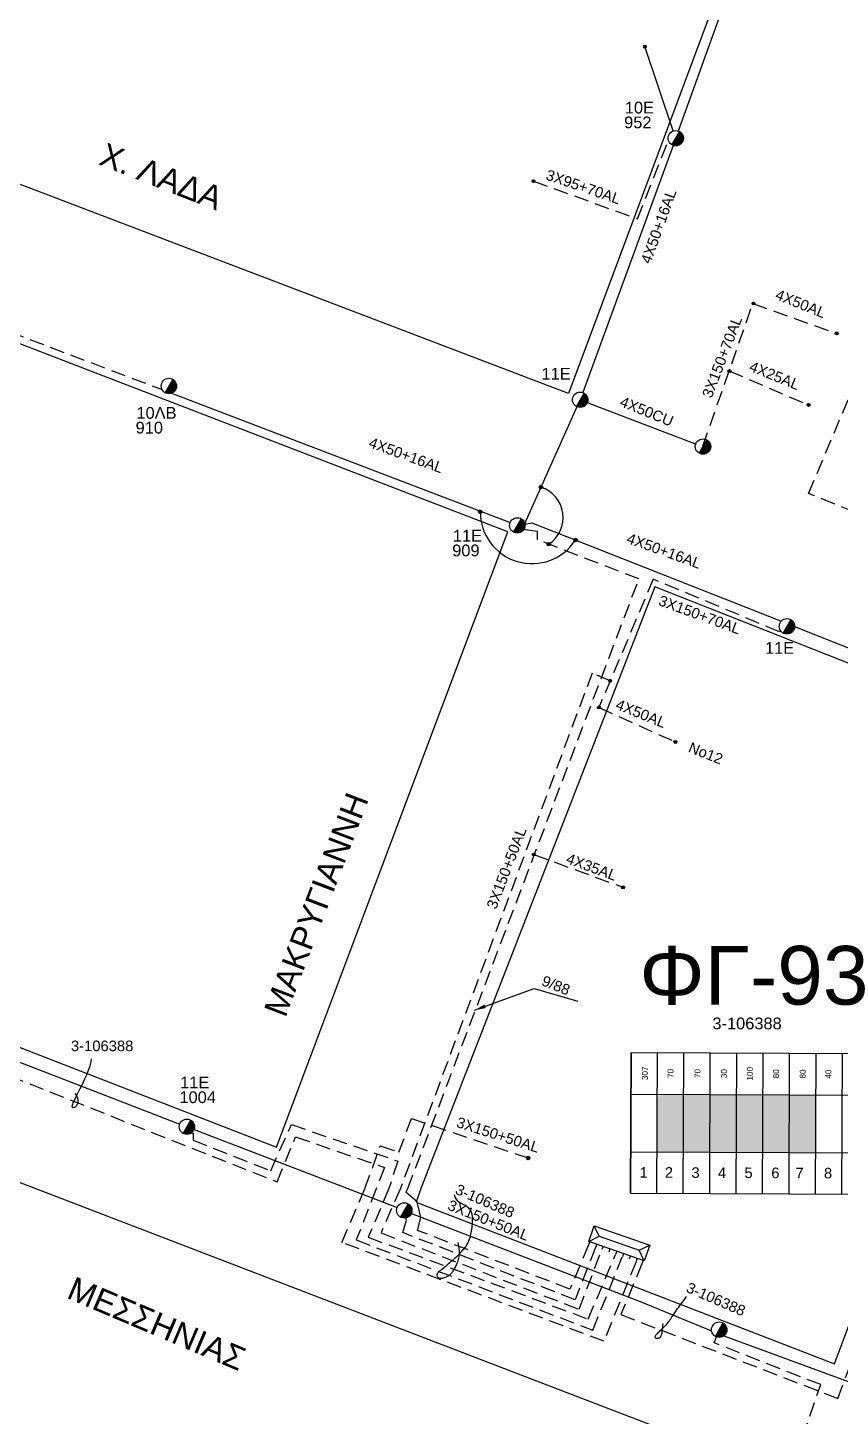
# Model space of a CAD drawing. Header units: millimetres. Extents: x -2238 to -1136, y 747 to 1272.
# Drawn here: x -1373.8 to -1302.8, y 989.2 to 1110.5 of the extents above; entities that cross this region are included whole.
import ezdxf
from ezdxf.enums import TextEntityAlignment as Align

# ---------------------------------------------------------------- set-up
doc = ezdxf.new("R2010")
doc.units = ezdxf.units.MM
doc.linetypes.add('DASHED', pattern=[19.05, 12.7, -6.35])
for name, color, linetype in [('Άγνωστα', 7, 'Continuous'), ('Ασφαλειοκιβώτια Χ.Τ 9 αναχωρήσεων', 7, 'Continuous'), ('Γέφυρες Εναέριου Δικτύου', 7, 'Continuous'), ('Γυμνά εναέρια ΧΤ (3Φ)   4x35AL', 7, 'Continuous'), ('Γυμνά εναέρια ΧΤ (3Φ)   4x50AL', 7, 'Continuous'), ('Γυμνά εναέρια ΧΤ και ΦΟΠ (3Φ)   4x50+16AL', 7, 'Continuous'), ('Επιγραφές - Σχήματα', 7, 'Continuous'), ('Καλώδια ΧΤ   3x150+50AL', 7, 'DASHED'), ('Καλώδια ΧΤ   3x150AL+50XLPE', 7, 'DASHED'), ('Στύλος ΦΜ', 7, 'Continuous'), ('Στύλος ΦΜ @ 1', 7, 'Continuous'), ('Συνδέσεις', 7, 'Continuous'), ('Υποσταθμός πόλεως', 7, 'Continuous'), ('Υπόβαθρο ΔΕΗ', 7, 'Continuous'), ('Υπόγεια Καλώδια Δικτύου ΧΤ   .15', 7, 'DASHED'), ('Υπόγεια καλώδια Δικτύου ΧΤ και Παρ. ΧΤ - 3X150+70 AL', 7, 'DASHED'), ('Υπόγεια καλώδια Παροχών ΧΤ   4x16AL', 7, 'DASHED'), ('Υπόγεια καλώδια Παροχών ΧΤ   4x50AL', 7, 'DASHED')]:
    doc.layers.add(name, color=color, linetype=linetype)
doc.styles.get("Standard").update_dxf_attribs({"font": 'ARIAL.TTF'})
doc.linetypes.add('SYN_LINE', pattern='A,0.5,-0.0001,["/\\/\\/\\/",Standard,S=0.1,R=0,X=0,Y=-0.05],-0.25', length=0.7501)
doc.dimstyles.new('ISO-25', dxfattribs={"dimtxt": 2.5, "dimasz": 2.5, "dimexe": 1.25, "dimexo": 0.625, "dimtad": 1, "dimtxsty": 'Standard', "dimcen": 2.5, "dimadec": 0, "dimazin": 0, "dimtfac": 1, "dimtmove": 0, "dimatfit": 3, "dimfxl": 1, "dimarcsym": 0})

# ---------------------------------------------------------------- blocks, each defined once
blk = doc.blocks.new('ΥΠΑΡΧΩΝ ΤΣΙΜΕΝΤΕΝΙΟΣ ΣΤΥΛΟΣ')
at = {"layer": 'Στύλος ΦΜ'}
blk.add_hatch(color=256, dxfattribs=at).paths.add_polyline_path([(-1.29, -2.28, 0.574793), (2.62, 0, 0.268822), (1.3, 2.27)])
blk.add_line((-1.29, -2.28), (1.3, 2.27), dxfattribs=at)
blk.add_circle((0, 0), 2.62, dxfattribs=at)
at = {"layer": 'Στύλος ΦΜ', "flags": 4}
for tag, p in [('ΑΡΙΘΜΟΣ', (-4.68, 8.05)), ('ΤΥΠΟΣ', (-4.91, 3.03))]:
    blk.add_attdef(tag, p, '', height=4, dxfattribs=at)
blk = doc.blocks.new('_ΣΥΝΔΕΣΗ')
at = {"layer": 'Συνδέσεις', "linetype": 'SYN_LINE', "ltscale": 40}
blk.add_hatch(color=256, dxfattribs=at).paths.add_polyline_path([(0.5, -0.01, 1), (-0.5, -0.01, 1)])
at = {"layer": 'Συνδέσεις'}
blk.add_circle((0, -0.01), 0.5, dxfattribs=at)
blk = doc.blocks.new('ΑΣΦΑΛΕΙΟΚΙΒΩΤΙΟ ΥΠΟΣΤΑΘΜΟΥ 9 ΑΝΑΧΩΡΗΣΕΩΝ')
at = {"layer": 'Ασφαλειοκιβώτια Χ.Τ 9 αναχωρήσεων', "ltscale": 40}
for p, q in [((-23.8, 40.36), (24.02, 40.36)), ((-9.72, 40.36), (-9.72, -40.64)), ((9.94, 40.36), (9.94, -40.64)), ((-23.8, 31.36), (24.02, 31.36)), ((-23.8, 22.36), (24.02, 22.36)), ((-23.8, 13.36), (24.02, 13.36)), ((-23.8, 4.36), (24.02, 4.36)), ((-23.8, -4.64), (24.02, -4.64)), ((-23.8, -13.64), (24.02, -13.64)), ((-23.8, -22.64), (24.02, -22.64)), ((-23.8, -31.64), (24.02, -31.64))]:
    blk.add_line(p, q, dxfattribs=at)
at = {"layer": 'Ασφαλειοκιβώτια Χ.Τ 9 αναχωρήσεων'}
blk.add_lwpolyline([(-23.8, -40.64), (24.02, -40.64), (24.02, 40.36), (-23.8, 40.36)], close=True, dxfattribs=at)
for s, p in [('1', (-18.45, 37.24)), ('2', (-18.45, 28.67)), ('3', (-18.45, 19.6)), ('4', (-18.45, 10.58)), ('5', (-18.45, 1.57)), ('6', (-18.45, -7.57)), ('7', (-18.45, -15.81)), ('8', (-18.45, -25.5)), ('9', (-18.45, -34.19))]:
    blk.add_text(s, height=3.6, rotation=270, dxfattribs=at).set_placement(p)
at = {"layer": 'Ασφαλειοκιβώτια Χ.Τ 9 αναχωρήσεων', "ltscale": 40}
for tag, height, p in [('ΟΝΟΜΑ', 5, (-0.16, 44.31)), ('ΚΕΙΜΕΝΟ 1', 2, (17.06, 35.59)), ('ΚΕΙΜΕΝΟ 2', 2, (17.06, 26.88)), ('ΚΕΙΜΕΝΟ 3', 2, (17.06, 17.69)), ('ΚΕΙΜΕΝΟ 4', 2, (17.06, 8.71)), ('ΚΕΙΜΕΝΟ 5', 2, (17.06, -0.13)), ('ΚΕΙΜΕΝΟ 6', 2, (17.06, -9.05)), ('ΚΕΙΜΕΝΟ 7', 2, (17.06, -18.13)), ('ΚΕΙΜΕΝΟ 8', 2, (17.06, -26.85)), ('ΚΕΙΜΕΝΟ 9', 2, (17.06, -35.99)), ('ΣΧ', 2, (-0.1, -42.64))]:
    blk.add_attdef(tag, text='', height=height, dxfattribs=at).set_placement(p, align=Align.MIDDLE_CENTER)
blk = doc.blocks.new('ΥΠΟΣΤΑΘΜΟΣ ΠΟΛΕΩΣ 9 ΑΝΑΧΩΡΗΣΕΩΝ')
at = {"layer": 'Υποσταθμός πόλεως', "ltscale": 40}
for p, q in [((-9.63, -2.82), (-9.63, -4)), ((-7.12, -2.82), (-7.12, -4)), ((-4.84, -2.82), (-4.84, -4)), ((-2.36, -2.82), (-2.36, -4)), ((0.09, -2.82), (0.09, -4)), ((2.55, -2.82), (2.55, -4)), ((5.02, -2.82), (5.02, -4)), ((7.48, -2.82), (7.48, -4)), ((9.61, -2.82), (9.61, -4))]:
    blk.add_line(p, q, dxfattribs=at)
blk.add_lwpolyline([(-10.02, 2.82), (10.02, 2.82), (10.02, -2.82), (-10.02, -2.82)], close=True, dxfattribs=at)
for points in [[(-7.21, 0), (-10.02, 2.82)], [(-10.02, -2.82), (-7.21, 0)], [(-7.21, 0), (7.21, 0)], [(7.21, 0), (10.02, 2.82)], [(10.02, -2.82), (7.21, 0)]]:
    blk.add_lwpolyline(points, dxfattribs=at)
at = {"layer": 'Υποσταθμός πόλεως', "linetype": 'SYN_LINE', "ltscale": 40, "flags": 1}
for tag, p in [('ΜΕΤΑΣΧΗΜΑΤΙΣΜΟΣ', (10.79, 1.71)), ('ΙΣΧΥΣ', (10.77, -1.08)), ('ΑΡΙΘΜΟΣ', (10.89, -3.8))]:
    blk.add_attdef(tag, p, '', height=1.8, dxfattribs=at)

msp = doc.modelspace()

# ---------------------------------------------------------------- hatches: boundary and pattern name
at = {"layer": 'Ασφαλειοκιβώτια Χ.Τ 9 αναχωρήσεων', "ltscale": 0.1}
for color, points in [(6, [(-1318.45, 1017.32, -0.139884), (-1318.76, 1017.13), (-1318.77, 1016.58), (-1316.46, 1015.74), (-1316.45, 1017.32)]), (5, [(-1314.15, 1017.31), (-1316.45, 1017.32), (-1316.48, 1012.27), (-1314.17, 1012.26)]), (30, [(-1311.84, 1017.3), (-1314.15, 1017.31), (-1314.17, 1012.26), (-1311.86, 1012.25)]), (85, [(-1311.86, 1012.25), (-1309.55, 1012.24), (-1309.53, 1017.29), (-1311.84, 1017.3)]), (1, [(-1309.53, 1017.29), (-1309.55, 1012.24), (-1307.24, 1012.24), (-1307.22, 1017.28)]), (173, [(-1307.24, 1012.24), (-1304.93, 1012.23), (-1304.91, 1017.27), (-1307.22, 1017.28)]), (6, [(-1318.77, 1016.58), (-1318.78, 1012.28), (-1316.48, 1012.27), (-1316.46, 1015.74)])]:
    msp.add_hatch(color=color, dxfattribs=at).paths.add_polyline_path(points)

# ---------------------------------------------------------------- linework, layer by layer
at = {"layer": 'Άγνωστα', "color": 85, "linetype": 'SYN_LINE', "ltscale": 10}
msp.add_lwpolyline([(-1317.37, 1101.5), (-1319.85, 1108.86)], dxfattribs=at)
at = {"layer": 'Άγνωστα', "color": 85, "linetype": 'DASHED', "ltscale": 0.1}
for points in [[(-1329.58, 1097.11), (-1320.49, 1093.82), (-1317.8, 1100.69)], [(-1314.79, 1073.96), (-1310.41, 1086.42)], [(-1310.41, 1086.42), (-1303.05, 1083.78)], [(-1312.48, 1080.53), (-1305.55, 1077.55)]]:
    msp.add_lwpolyline(points, dxfattribs=at)
at = {"layer": 'Άγνωστα', "color": 85, "linetype": 'Continuous', "ltscale": 0.1}
msp.add_lwpolyline([(-1325.5, 1078.01), (-1315.37, 1074.12)], dxfattribs=at)
at = {"layer": 'Γέφυρες Εναέριου Δικτύου', "ltscale": 0.1}
for centre, radius, start, end in [((-1329.77, 1067.72), 2.78, 303.2642, 72.4577), ((-1329.71, 1068.21), 4.52, 179.6108, 327.1461)]:
    msp.add_arc(centre, radius, start, end, dxfattribs=at)
at = {"layer": 'Γυμνά εναέρια ΧΤ (3Φ)   4x35AL', "color": 85, "linetype": 'DASHED', "ltscale": 0.1}
msp.add_lwpolyline([(-1329.55, 1038.28), (-1321.75, 1035.41)], dxfattribs=at)
at = {"layer": 'Γυμνά εναέρια ΧΤ (3Φ)   4x50AL', "color": 5, "ltscale": 0.1}
for points in [[(-1388.43, 1025.53), (-1360.49, 1014.73)], [(-1359.23, 1014.25), (-1341.5, 1007.43)]]:
    msp.add_lwpolyline(points, dxfattribs=at)
at = {"layer": 'Γυμνά εναέρια ΧΤ και ΦΟΠ (3Φ)   4x50+16AL', "color": 85, "ltscale": 0.1}
for points in [[(-1303.25, 1139.48), (-1316.93, 1101.49)], [(-1317.38, 1100.23), (-1325.27, 1078.64)], [(-1325.78, 1077.39), (-1330.48, 1066.92)]]:
    msp.add_lwpolyline(points, dxfattribs=at)
at = {"layer": 'Γυμνά εναέρια ΧΤ και ΦΟΠ (3Φ)   4x50+16AL', "color": 30, "ltscale": 0.1}
for points in [[(-1361.19, 1078.58), (-1331.62, 1067.27)], [(-1330.39, 1067.14), (-1329.73, 1067.26), (-1308, 1058.68), (-1307.94, 1058.66)], [(-1306.77, 1058.19), (-1295.33, 1053.65)]]:
    msp.add_lwpolyline(points, dxfattribs=at)
at = {"layer": 'Επιγραφές - Σχήματα', "ltscale": 0.1}
for points in [[(-1369.64, 1017.41), (-1369.52, 1017.24), (-1369.45, 1017.08), (-1369.4, 1016.92), (-1369.39, 1016.77), (-1369.39, 1016.64), (-1369.42, 1016.52), (-1369.46, 1016.41), (-1369.51, 1016.32), (-1369.56, 1016.25), (-1369.62, 1016.2), (-1369.68, 1016.17), (-1369.73, 1016.16), (-1369.78, 1016.15), (-1369.82, 1016.17), (-1369.85, 1016.2), (-1369.87, 1016.24), (-1369.87, 1016.29), (-1369.86, 1016.37), (-1369.83, 1016.46), (-1369.78, 1016.58), (-1369.72, 1016.74), (-1369.62, 1016.94), (-1369.5, 1017.18), (-1369.36, 1017.48), (-1369.18, 1017.82), (-1368.99, 1018.21), (-1368.8, 1018.62), (-1368.61, 1019.03), (-1368.45, 1019.44), (-1368.31, 1019.81), (-1368.22, 1020.15), (-1368.19, 1020.42)], [(-1336.18, 1004.39), (-1336.13, 1004.1), (-1336.1, 1003.84), (-1336.08, 1003.63), (-1336.08, 1003.44), (-1336.09, 1003.27), (-1336.1, 1003.13), (-1336.13, 1003), (-1336.16, 1002.88), (-1336.19, 1002.77), (-1336.23, 1002.66), (-1336.27, 1002.55), (-1336.31, 1002.45), (-1336.36, 1002.36), (-1336.4, 1002.27), (-1336.45, 1002.18), (-1336.49, 1002.1), (-1336.54, 1002.02), (-1336.58, 1001.95), (-1336.62, 1001.88), (-1336.66, 1001.81), (-1336.71, 1001.75), (-1336.75, 1001.69), (-1336.8, 1001.63), (-1336.86, 1001.58), (-1336.91, 1001.53), (-1336.97, 1001.49), (-1337.04, 1001.45), (-1337.1, 1001.41), (-1337.17, 1001.37), (-1337.24, 1001.34), (-1337.31, 1001.31), (-1337.37, 1001.29), (-1337.44, 1001.26), (-1337.5, 1001.25), (-1337.56, 1001.23), (-1337.62, 1001.23), (-1337.67, 1001.22), (-1337.72, 1001.23), (-1337.77, 1001.24), (-1337.82, 1001.26), (-1337.86, 1001.29), (-1337.9, 1001.32), (-1337.94, 1001.36), (-1337.96, 1001.41), (-1337.98, 1001.46), (-1337.99, 1001.51), (-1338, 1001.56), (-1337.98, 1001.62), (-1337.96, 1001.67), (-1337.93, 1001.72), (-1337.88, 1001.78), (-1337.83, 1001.83), (-1337.76, 1001.89), (-1337.69, 1001.95), (-1337.6, 1002.02), (-1337.52, 1002.09), (-1337.42, 1002.17), (-1337.32, 1002.26), (-1337.22, 1002.34), (-1337.11, 1002.43), (-1337, 1002.53), (-1336.89, 1002.62), (-1336.79, 1002.71), (-1336.68, 1002.81), (-1336.58, 1002.9), (-1336.48, 1002.99), (-1336.38, 1003.08), (-1336.29, 1003.16), (-1336.19, 1003.25), (-1336.1, 1003.34), (-1336.01, 1003.43), (-1335.92, 1003.53), (-1335.83, 1003.63), (-1335.74, 1003.73), (-1335.65, 1003.83), (-1335.56, 1003.94), (-1335.47, 1004.06), (-1335.39, 1004.18), (-1335.32, 1004.31), (-1335.25, 1004.45), (-1335.19, 1004.6), (-1335.14, 1004.75), (-1335.09, 1004.91), (-1335.05, 1005.08), (-1335.02, 1005.24), (-1334.99, 1005.4), (-1334.97, 1005.55), (-1334.95, 1005.7), (-1334.93, 1005.84), (-1334.92, 1005.97), (-1334.91, 1006.09), (-1334.9, 1006.21), (-1334.9, 1006.32), (-1334.9, 1006.42), (-1334.9, 1006.52), (-1334.91, 1006.61), (-1334.92, 1006.7), (-1334.93, 1006.78), (-1334.95, 1006.86), (-1334.97, 1006.94), (-1335, 1007.01), (-1335.03, 1007.09), (-1335.06, 1007.15), (-1335.1, 1007.22), (-1335.15, 1007.28), (-1335.2, 1007.35), (-1335.26, 1007.41), (-1335.33, 1007.47), (-1335.4, 1007.52), (-1335.48, 1007.58), (-1335.57, 1007.63), (-1335.67, 1007.68), (-1335.78, 1007.74), (-1335.9, 1007.79), (-1336.01, 1007.86), (-1336.12, 1007.94), (-1336.23, 1008.05), (-1336.33, 1008.18), (-1336.41, 1008.34), (-1336.47, 1008.54)], [(-1318.28, 997.3), (-1318.3, 997.14), (-1318.32, 996.99), (-1318.33, 996.86), (-1318.35, 996.75), (-1318.36, 996.66), (-1318.36, 996.57), (-1318.37, 996.5), (-1318.38, 996.43), (-1318.39, 996.37), (-1318.41, 996.32), (-1318.42, 996.27), (-1318.44, 996.23), (-1318.45, 996.19), (-1318.47, 996.16), (-1318.49, 996.13), (-1318.51, 996.11), (-1318.53, 996.08), (-1318.55, 996.06), (-1318.58, 996.04), (-1318.6, 996.03), (-1318.63, 996.01), (-1318.65, 996), (-1318.68, 995.99), (-1318.71, 995.98), (-1318.73, 995.98), (-1318.76, 995.98), (-1318.79, 995.98), (-1318.81, 995.98), (-1318.84, 995.99), (-1318.86, 996), (-1318.89, 996.02), (-1318.9, 996.03), (-1318.92, 996.05), (-1318.93, 996.08), (-1318.94, 996.11), (-1318.94, 996.14), (-1318.93, 996.18), (-1318.91, 996.22), (-1318.89, 996.28), (-1318.85, 996.33), (-1318.79, 996.39), (-1318.73, 996.46), (-1318.66, 996.54), (-1318.58, 996.61), (-1318.5, 996.69), (-1318.41, 996.77), (-1318.32, 996.85), (-1318.24, 996.93), (-1318.16, 997.01), (-1318.08, 997.09), (-1318.01, 997.16), (-1317.94, 997.24), (-1317.87, 997.33), (-1317.8, 997.41), (-1317.73, 997.51), (-1317.66, 997.61), (-1317.59, 997.71), (-1317.51, 997.83), (-1317.43, 997.95), (-1317.35, 998.07), (-1317.27, 998.2), (-1317.18, 998.33), (-1317.09, 998.47), (-1316.99, 998.61), (-1316.88, 998.74), (-1316.78, 998.88), (-1316.67, 999.02), (-1316.56, 999.16), (-1316.46, 999.29), (-1316.36, 999.43), (-1316.27, 999.56), (-1316.2, 999.69)]]:
    msp.add_lwpolyline(points, dxfattribs=at)
at = {"layer": 'Καλώδια ΧΤ   3x150+50AL', "color": 85, "linetype": 'DASHED', "ltscale": 0.1}
msp.add_lwpolyline([(-1324.76, 1004.16), (-1326.4, 1000.3), (-1339.72, 1005.43), (-1339.41, 1006.56), (-1339.75, 1007.92), (-1340.73, 1008.76), (-1340.56, 1009.09), (-1320.37, 1062.35), (-1329.22, 1065.77), (-1329.24, 1066.5), (-1330.58, 1066.68)], dxfattribs=at)
at = {"layer": 'Καλώδια ΧΤ   3x150+50AL', "color": 30, "linetype": 'DASHED', "ltscale": 0.1}
msp.add_lwpolyline([(-1322.88, 1053.46), (-1324.46, 1054.13), (-1341.21, 1009.09), (-1342.9, 1005.21), (-1325.59, 998.54), (-1323.61, 1003.75)], dxfattribs=at)
at = {"layer": 'Καλώδια ΧΤ   3x150+50AL', "color": 6, "linetype": 'DASHED', "ltscale": 0.1}
msp.add_lwpolyline([(-1397.74, 1030.01), (-1398.28, 1029.18), (-1397.36, 1027.96), (-1396.62, 1027.35), (-1351.98, 1009.68), (-1350.36, 1013.61), (-1342.6, 1010.93), (-1343.32, 1009.07), (-1345.06, 1004.6), (-1324.4, 996.72), (-1321.82, 1003.12)], dxfattribs=at)
at = {"layer": 'Καλώδια ΧΤ   3x150+50AL', "color": 5, "linetype": 'DASHED', "ltscale": 0.1}
msp.add_lwpolyline([(-1359.75, 1014.13), (-1359.31, 1013.91), (-1359.32, 1013.33), (-1352.54, 1010.64), (-1350.72, 1014.68), (-1341.44, 1011.49), (-1342.21, 1009.09), (-1344.01, 1004.83), (-1324.8, 997.69), (-1322.41, 1003.33)], dxfattribs=at)
at = {"layer": 'Καλώδια ΧΤ   3x150+50AL', "color": 7, "linetype": 'DASHED', "ltscale": 0.1}
msp.add_lwpolyline([(-1320.62, 1002.7), (-1323.42, 995.75), (-1346.33, 1004.39), (-1344.3, 1009.09), (-1342.96, 1012.83), (-1341.33, 1012.28), (-1340.24, 1015.21), (-1330.05, 1011.77)], dxfattribs=at)
at = {"layer": 'Καλώδια ΧΤ   3x150+50AL', "color": 1, "linetype": 'Continuous', "ltscale": 0.1}
for points in [[(-1340.25, 1006.92), (-1320.27, 999.23), (-1314.02, 996.65)], [(-1312.95, 996.23), (-1294.3, 989.38)]]:
    msp.add_lwpolyline(points, dxfattribs=at)
at = {"layer": 'Καλώδια ΧΤ   3x150+50AL', "color": 1, "linetype": 'DASHED', "ltscale": 0.1}
msp.add_lwpolyline([(-1324.16, 1003.94), (-1325.95, 999.37), (-1340.99, 1005.24), (-1340.66, 1006.32), (-1340.73, 1006.53)], dxfattribs=at)
at = {"layer": 'Καλώδια ΧΤ   3x150+50AL', "color": 173, "linetype": 'DASHED', "ltscale": 0.1}
msp.add_lwpolyline([(-1320.11, 1002.52), (-1321.94, 998.08), (-1303, 990.76), (-1299.01, 1001.27), (-1292.53, 998.79), (-1293.01, 997.42), (-1292.39, 997.15)], dxfattribs=at)
at = {"layer": 'Καλώδια ΧΤ   3x150AL+50XLPE', "color": 2, "linetype": 'DASHED', "ltscale": 0.1}
msp.add_lwpolyline([(-1314.05, 965.62), (-1307.96, 982.02), (-1304.48, 991.96), (-1313.8, 995.6), (-1313.6, 996.13)], dxfattribs=at)
at = {"layer": 'Υπόβαθρο ΔΕΗ', "ltscale": 0.1}
for points in [[(-1326.52, 1078.55), (-1388.12, 1102.02), (-1368.7, 1154.41), (-1306.96, 1131.05), (-1326.52, 1078.55)], [(-1352.03, 1012.71), (-1331.83, 1066.48), (-1393.29, 1090.16), (-1412.65, 1036.26), (-1352.03, 1012.71)]]:
    msp.add_lwpolyline(points, dxfattribs=at)
for points in [[(-1339.42, 1009.09), (-1339.84, 1007.9), (-1303.28, 993.78), (-1297.45, 1009.34), (-1292.11, 1024.21), (-1283.47, 1047.66), (-1318.97, 1061.65)], [(-1416.46, 1025.76), (-1308.48, 984.27), (-1326.08, 934.61), (-1348.35, 942.85), (-1371.97, 951.87), (-1429.33, 973.23), (-1434.6, 975.27), (-1416.46, 1025.76)]]:
    msp.add_lwpolyline(points, close=True, dxfattribs=at)
at = {"layer": 'Υπόγεια Καλώδια Δικτύου ΧΤ   .15', "color": 30, "linetype": 'DASHED', "ltscale": 0.1}
msp.add_lwpolyline([(-1393.18, 1090.69), (-1362.02, 1078.9)], dxfattribs=at)
at = {"layer": 'Υπόγεια καλώδια Δικτύου ΧΤ και Παρ. ΧΤ - 3X150+70 AL', "color": 30, "linetype": 'DASHED', "ltscale": 0.1}
msp.add_lwpolyline([(-1308.02, 1057.87), (-1308.1, 1057.74), (-1319.12, 1062.34), (-1323.86, 1051.13)], dxfattribs=at)
at = {"layer": 'Υπόγεια καλώδια Παροχών ΧΤ   4x16AL', "color": 30, "linetype": 'DASHED', "ltscale": 0.1}
msp.add_lwpolyline([(-1296.21, 1066.02), (-1305.54, 1069.82), (-1301.4, 1079.67)], dxfattribs=at)
at = {"layer": 'Υπόγεια καλώδια Παροχών ΧΤ   4x50AL', "color": 30, "linetype": 'DASHED', "ltscale": 0.1}
msp.add_lwpolyline([(-1323.86, 1051.13), (-1317.18, 1048.11)], dxfattribs=at)

# ---------------------------------------------------------------- block references
at = {"layer": 'Ασφαλειοκιβώτια Χ.Τ 9 αναχωρήσεων', "ltscale": 0.1}
ref = msp.add_blockref('ΑΣΦΑΛΕΙΟΚΙΒΩΤΙΟ ΥΠΟΣΤΑΘΜΟΥ 9 ΑΝΑΧΩΡΗΣΕΩΝ', (-1310.73, 1014.74), dxfattribs=dict(at, xscale=0.2565857821764985, yscale=0.2565857821764985, zscale=0.2565857821764985, rotation=89.76623769583608))
ref.add_attrib('ΣΧ', '3-106388', dxfattribs={"ltscale": 40, "height": 0.513, "rotation": 89.7662}).set_placement((-1299.79, 1014.67), align=Align.MIDDLE_CENTER)
ref.add_attrib('ΚΕΙΜΕΝΟ 2', '70', dxfattribs={"ltscale": 40, "height": 0.513, "rotation": 89.7662}).set_placement((-1317.61, 1019.15), align=Align.MIDDLE_CENTER)
ref.add_attrib('ΚΕΙΜΕΝΟ 1', '307', dxfattribs={"ltscale": 40, "height": 0.513, "rotation": 89.7662}).set_placement((-1319.84, 1019.16), align=Align.MIDDLE_CENTER)
ref.add_attrib('ΚΕΙΜΕΝΟ 3', '70', dxfattribs={"ltscale": 40, "height": 0.513, "rotation": 89.7662}).set_placement((-1315.25, 1019.14), align=Align.MIDDLE_CENTER)
ref.add_attrib('ΚΕΙΜΕΝΟ 4', '30', dxfattribs={"ltscale": 40, "height": 0.513, "rotation": 89.7662}).set_placement((-1312.94, 1019.13), align=Align.MIDDLE_CENTER)
ref.add_attrib('ΚΕΙΜΕΝΟ 5', '100', dxfattribs={"ltscale": 40, "height": 0.513, "rotation": 89.7662}).set_placement((-1310.68, 1019.12), align=Align.MIDDLE_CENTER)
ref.add_attrib('ΚΕΙΜΕΝΟ 6', '80', dxfattribs={"ltscale": 40, "height": 0.513, "rotation": 89.7662}).set_placement((-1308.39, 1019.11), align=Align.MIDDLE_CENTER)
ref.add_attrib('ΚΕΙΜΕΝΟ 7', '80', dxfattribs={"ltscale": 40, "height": 0.513, "rotation": 89.7662}).set_placement((-1306.06, 1019.1), align=Align.MIDDLE_CENTER)
ref.add_attrib('ΚΕΙΜΕΝΟ 8', '40', dxfattribs={"ltscale": 40, "height": 0.513, "rotation": 89.7662}).set_placement((-1303.82, 1019.09), align=Align.MIDDLE_CENTER)
ref.add_attrib('ΚΕΙΜΕΝΟ 9', '-', dxfattribs={"ltscale": 40, "height": 0.513, "rotation": 89.7662}).set_placement((-1301.48, 1019.08), align=Align.MIDDLE_CENTER)
at = {"layer": 'Στύλος ΦΜ @ 1', "ltscale": 0.1}
ref = msp.add_blockref('ΥΠΑΡΧΩΝ ΤΣΙΜΕΝΤΕΝΙΟΣ ΣΤΥΛΟΣ', (-1317.15, 1100.86), dxfattribs=dict(at, xscale=0.2565857821764941, yscale=0.2565857821764941, zscale=0.2565857821764941))
ref.add_attrib('ΤΥΠΟΣ', '952', (-1321.66, 1101.73), dxfattribs={"layer": 'Στύλος ΦΜ', "height": 1.026, "flags": 4})
ref.add_attrib('ΑΡΙΘΜΟΣ', '10E', (-1321.6, 1103.02), dxfattribs={"layer": 'Στύλος ΦΜ', "height": 1.026, "flags": 4})
ref = msp.add_blockref('ΥΠΑΡΧΩΝ ΤΣΙΜΕΝΤΕΝΙΟΣ ΣΤΥΛΟΣ', (-1361.43, 1079.21), dxfattribs=dict(at, xscale=0.2565857821764941, yscale=0.2565857821764941, zscale=0.2565857821764941))
ref.add_attrib('ΤΥΠΟΣ', '910', (-1364.34, 1075.06), dxfattribs={"layer": 'Στύλος ΦΜ', "height": 1.026, "flags": 4})
ref.add_attrib('ΑΡΙΘΜΟΣ', '10ΛB', (-1364.27, 1076.35), dxfattribs={"layer": 'Στύλος ΦΜ', "height": 1.026, "flags": 4})
ref = msp.add_blockref('ΥΠΑΡΧΩΝ ΤΣΙΜΕΝΤΕΝΙΟΣ ΣΤΥΛΟΣ', (-1325.5, 1078.01), dxfattribs=dict(at, xscale=0.2565857821764941, yscale=0.2565857821764941, zscale=0.2565857821764941))
ref.add_attrib('ΤΥΠΟΣ', '11E', (-1328.88, 1079.77), dxfattribs={"layer": 'Στύλος ΦΜ', "height": 1.026, "flags": 4})
at = {"layer": 'Στύλος ΦΜ @ 1', "ltscale": 0.1, "xscale": 0.2565857821764941, "yscale": 0.2565857821764941, "zscale": 0.2565857821764941}
for p in [(-1314.77, 1073.92), (-1340.87, 1007.18), (-1313.36, 996.76)]:
    msp.add_blockref('ΥΠΑΡΧΩΝ ΤΣΙΜΕΝΤΕΝΙΟΣ ΣΤΥΛΟΣ', p, dxfattribs=at)
at = {"layer": 'Στύλος ΦΜ @ 1', "ltscale": 0.1}
ref = msp.add_blockref('ΥΠΑΡΧΩΝ ΤΣΙΜΕΝΤΕΝΙΟΣ ΣΤΥΛΟΣ', (-1330.99, 1067.03), dxfattribs=dict(at, xscale=0.2565857821764941, yscale=0.2565857821764941, zscale=0.2565857821764941))
ref.add_attrib('ΤΥΠΟΣ', '909', (-1336.68, 1064.33), dxfattribs={"layer": 'Στύλος ΦΜ', "height": 1.026, "flags": 4})
ref.add_attrib('ΑΡΙΘΜΟΣ', '11E', (-1336.62, 1065.62), dxfattribs={"layer": 'Στύλος ΦΜ', "height": 1.026, "flags": 4})
ref = msp.add_blockref('ΥΠΑΡΧΩΝ ΤΣΙΜΕΝΤΕΝΙΟΣ ΣΤΥΛΟΣ', (-1307.44, 1058.21), dxfattribs=dict(at, xscale=0.2565857821764941, yscale=0.2565857821764941, zscale=0.2565857821764941))
ref.add_attrib('ΤΥΠΟΣ', '11E', (-1309.36, 1055.81), dxfattribs={"layer": 'Στύλος ΦΜ', "height": 1.026, "flags": 4})
ref = msp.add_blockref('ΥΠΑΡΧΩΝ ΤΣΙΜΕΝΤΕΝΙΟΣ ΣΤΥΛΟΣ', (-1359.86, 1014.49), dxfattribs=dict(at, xscale=0.2565857821764941, yscale=0.2565857821764941, zscale=0.2565857821764941))
ref.add_attrib('ΤΥΠΟΣ', '1004', (-1360.51, 1016.56), dxfattribs={"layer": 'Στύλος ΦΜ', "height": 1.026, "flags": 4})
ref.add_attrib('ΑΡΙΘΜΟΣ', '11E', (-1360.45, 1017.85), dxfattribs={"layer": 'Στύλος ΦΜ', "height": 1.026, "flags": 4})
at = {"layer": 'Συνδέσεις', "ltscale": 0.1, "xscale": 0.2565857821764941, "yscale": 0.2565857821764941, "zscale": 0.2565857821764941}
for p in [(-1319.85, 1108.86), (-1329.58, 1097.11), (-1310.36, 1086.42), (-1303.09, 1083.81), (-1312.46, 1080.52), (-1305.55, 1077.56), (-1322.88, 1053.46), (-1323.86, 1051.13), (-1317.18, 1048.11), (-1329.55, 1038.28), (-1321.75, 1035.41)]:
    msp.add_blockref('_ΣΥΝΔΕΣΗ', p, dxfattribs=at)
at = {"layer": 'Συνδέσεις', "xscale": 0.3079029386117929, "yscale": 0.3079029386117929, "zscale": 0.3548076403074907}
for p in [(-1328.93, 1070.38), (-1334.24, 1068.24), (-1328.24, 1065.4), (-1325.91, 1065.76), (-1330.04, 1011.77)]:
    msp.add_blockref('_ΣΥΝΔΕΣΗ', p, dxfattribs=at)
at = {"layer": 'Υποσταθμός πόλεως', "xscale": 0.2565857821765162, "yscale": 0.2565857821765162, "zscale": 0.2565857821765162, "rotation": 340.6696635860321}
msp.add_blockref('ΥΠΟΣΤΑΘΜΟΣ ΠΟΛΕΩΣ 9 ΑΝΑΧΩΡΗΣΕΩΝ', (-1322.09, 1004.31), dxfattribs=at)

# ---------------------------------------------------------------- texts
at = {"layer": 'Άγνωστα', "color": 7, "ltscale": 0.1, "insert": (-1328.28, 1098.15), "char_height": 0.924, "width": 86.4036, "attachment_point": 1, "rotation": 341.02}
msp.add_mtext('3X95+70AL', dxfattribs=at)
at = {"layer": 'Γυμνά εναέρια ΧΤ (3Φ)   4x35AL', "color": 7, "ltscale": 0.1, "insert": (-1326.49, 1038.42), "char_height": 0.924, "width": 86.4036, "attachment_point": 1, "rotation": 339.7182}
msp.add_mtext('4X35AL', dxfattribs=at)
at = {"layer": 'Γυμνά εναέρια ΧΤ και ΦΟΠ (3Φ)   4x50+16AL', "color": 7, "ltscale": 0.1, "char_height": 0.924, "width": 86.4036, "attachment_point": 1}
for insert, rotation in [((-1320.24, 1090.13), 70.161), ((-1343.74, 1074.76), 340.0735), ((-1321.2, 1066.4), 340.0735)]:
    msp.add_mtext('4X50+16AL', dxfattribs=dict(at, insert=insert, rotation=rotation))
at = {"layer": 'Επιγραφές - Σχήματα', "ltscale": 0.1, "attachment_point": 5}
for s, insert, char_height, rotation in [('Χ. ΛΑΔΑ', (-1362.09, 1097.52), 2.053, 338.5738), ('ΜΑΚΡΥΓΙΑΝΝΗ', (-1348.56, 1033.91), 2.0527, 69.1303), ('ΜΕΣΣΗΝΙΑΣ', (-1362.49, 997.29), 2.053, 336.9787)]:
    msp.add_mtext(s, dxfattribs=dict(at, insert=insert, char_height=char_height, rotation=rotation))
at = {"layer": 'Επιγραφές - Σχήματα', "color": 7, "ltscale": 0.1, "char_height": 0.924, "width": 86.4036, "attachment_point": 1, "rotation": 338.2616}
for s, insert in [('No12', (-1315.79, 1048.13)), ('9/88', (-1328.61, 1027.74))]:
    msp.add_mtext(s, dxfattribs=dict(at, insert=insert))
at = {"layer": 'Επιγραφές - Σχήματα', "attachment_point": 1}
for s, insert, char_height, width in [('ΦΓ-93', (-1320.34, 1030.29), 5.132, 3.6679), ('3-106388', (-1313.95, 1024.03), 1.026, 31.1647)]:
    msp.add_mtext(s, dxfattribs=dict(at, insert=insert, char_height=char_height, width=width))
at = {"layer": 'Επιγραφές - Σχήματα', "ltscale": 0.1, "insert": (-1367.44, 1021.55), "char_height": 0.924, "width": 8.7846, "attachment_point": 5}
msp.add_mtext(' 3-106388', dxfattribs=at)
at = {"layer": 'Επιγραφές - Σχήματα', "ltscale": 0.1, "char_height": 0.924, "width": 8.7846, "attachment_point": 1, "rotation": 336.4619}
for insert in [(-1336.13, 1009.52), (-1315.95, 1000.94)]:
    msp.add_mtext('3-106388', dxfattribs=dict(at, insert=insert))
at = {"layer": 'Καλώδια ΧΤ   3x150+50AL', "color": 7, "linetype": 'DASHED', "ltscale": 0.1, "char_height": 0.924, "width": 86.4036, "attachment_point": 1}
for insert, rotation in [((-1333.71, 1033.76), 69.0484), ((-1336.11, 1015.37), 342.2621), ((-1336.82, 1008.14), 338.281)]:
    msp.add_mtext('3X150+50AL', dxfattribs=dict(at, insert=insert, rotation=rotation))
at = {"layer": 'Υπόγεια καλώδια Δικτύου ΧΤ και Παρ. ΧΤ - 3X150+70 AL', "color": 7, "linetype": 'DASHED', "ltscale": 0.1, "char_height": 0.924, "width": 86.4036, "attachment_point": 1}
for insert, rotation in [((-1314.88, 1078.42), 68.9539), ((-1318.42, 1060.96), 339.7728)]:
    msp.add_mtext('3X150+70AL', dxfattribs=dict(at, insert=insert, rotation=rotation))
at = {"layer": 'Υπόγεια καλώδια Παροχών ΧΤ   4x50AL', "color": 7, "linetype": 'DASHED', "ltscale": 0.1, "char_height": 0.924, "width": 86.4036, "attachment_point": 1, "rotation": 337.949}
for s, insert in [('4X50AL', (-1308.19, 1087.7)), ('4X25AL', (-1310.47, 1081.42)), ('4X50CU', (-1321.77, 1078.34)), ('4X50AL', (-1322.14, 1051.89))]:
    msp.add_mtext(s, dxfattribs=dict(at, insert=insert))

# ---------------------------------------------------------------- leaders
at = {"layer": 'Επιγραφές - Σχήματα', "color": 7, "ltscale": 0.1}
msp.add_leader([(-1334.74, 1024.67), (-1329.51, 1026.58), (-1325.7, 1025.47)], dimstyle='ISO-25', override={"dimasz": 1, "dimgap": 0.625, "dimtad": 0}, dxfattribs=at)

doc.saveas('drawing.dxf')
